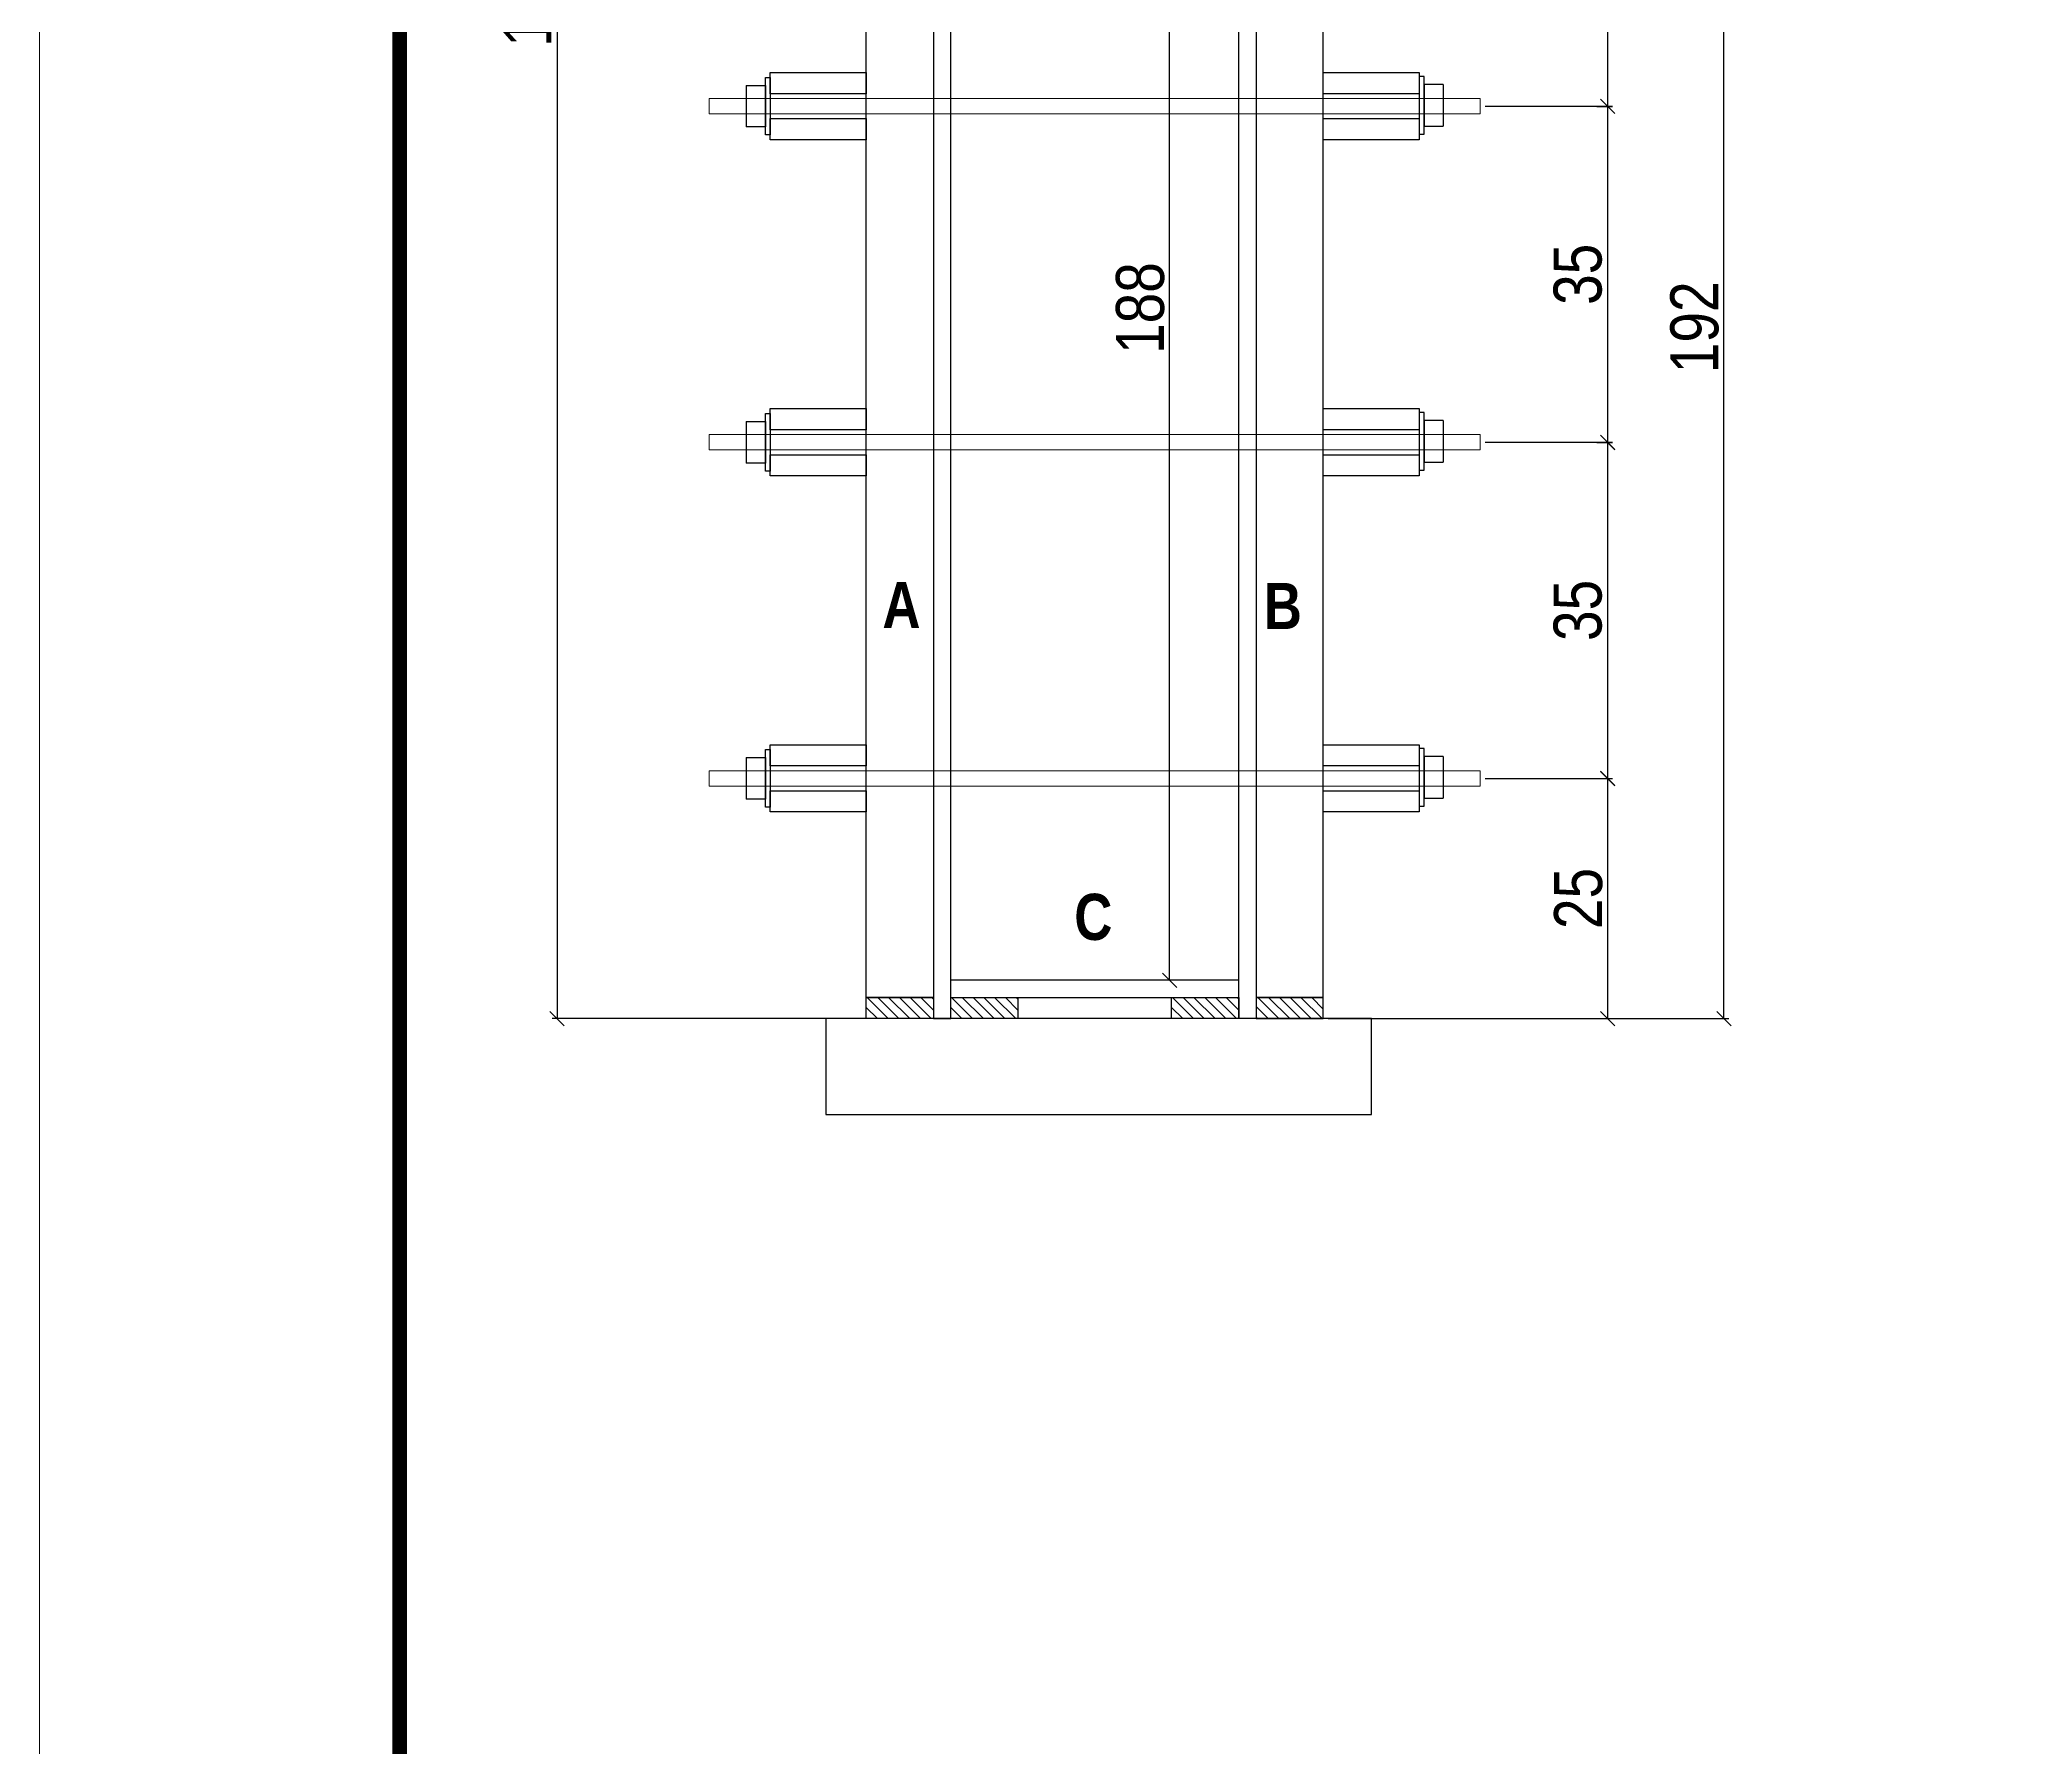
# Model space of a CAD drawing. Extents: x -3394 to 16474, y -5031 to 14397.
# Drawn here: x 4272.2 to 4684, y 1074.6 to 1430.1 of the extents above; entities that cross this region are included whole.
import ezdxf

# ---------------------------------------------------------------- set-up
doc = ezdxf.new("R2010")
doc.units = 0
doc.linetypes.add('DASHED', pattern=[0.75, 0.5, -0.25])
doc.layers.get('0').update_dxf_attribs({"linetype": 'CONTINUOUS'})
doc.layers.get('Defpoints').update_dxf_attribs({"linetype": 'CONTINUOUS'})
for name, color, linetype in [('1HACHURA MADEIRAS', 1, 'CONTINUOUS'), ('barrote', 251, 'CONTINUOUS'), ('COTA', 241, 'CONTINUOUS'), ('detalhes', 4, 'CONTINUOUS'), ('Painéis', 200, 'CONTINUOUS'), ('presilha', 1, 'CONTINUOUS'), ('SARR_2.2x7', 40, 'CONTINUOUS'), ('SARR_3.5x7', 81, 'CONTINUOUS')]:
    doc.layers.add(name, color=color, linetype=linetype)
for name, color, linetype, lineweight in [('Folhas', 255, 'CONTINUOUS', 9), ('SARRAFO DE PRESSAO', 251, 'DASHED', 9), ('SCO-___-LAJ', 2, 'CONTINUOUS', 0)]:
    doc.layers.add(name, color=color, linetype=linetype, lineweight=lineweight)
doc.styles.add('COTA TECNICA 2X', font='techl___.ttf', dxfattribs={"height": 10})
doc.styles.add('TECNICA', font='techb___.ttf', dxfattribs={"height": 10})
doc.dimstyles.new('SECAO', dxfattribs={"dimscale": 0.333333, "dimtxt": 5, "dimasz": 9, "dimexe": 3, "dimexo": 3, "dimgap": 3, "dimtad": 1, "dimdec": 1, "dimlfac": 0.5, "dimzin": 12, "dimdsep": 46, "dimtxsty": 'COTA TECNICA 2X', "dimblk1": 'OBLIQUE', "dimblk2": 'OBLIQUE', "dimsah": 1, "dimcen": 0.9, "dimclrd": 4, "dimclre": 4, "dimclrt": 240, "dimadec": 1, "dimazin": 3, "dimtfac": 1, "dimtdec": 1, "dimtmove": 0, "dimatfit": 3, "dimfxl": 1, "dimtolj": 1, "dimtzin": 12, "dimarcsym": 0})

# ---------------------------------------------------------------- blocks, each defined once
blk = doc.blocks.new('9999999999')
at = {"layer": 'Folhas'}
blk.add_lwpolyline([(98138.98, 34190.21), (99623.98, 34190.21), (99623.98, 35240.21), (98138.98, 35240.21)], close=True, dxfattribs=at)
at = {"layer": 'Folhas', "color": 30, "const_width": 3}
blk.add_lwpolyline([(98213.98, 34230.21), (99583.98, 34230.21), (99583.98, 35200.21), (98213.98, 35200.21)], close=True, dxfattribs=at)
blk = doc.blocks.new('_Oblique')
at = {"color": 0, "linetype": 'ByBlock', "lineweight": -2}
blk.add_line((-0.5, -0.5), (0.5, 0.5), dxfattribs=at)
blk = doc.blocks.new('*D1233')
at = {"layer": 'COTA', "color": 4, "lineweight": -2, "transparency": 16777216}
for p, q in [((4526.58, 1610.16), (4624.03, 1610.16)), ((4623.03, 1226.16), (4623.03, 1610.16)), ((4541.58, 1226.16), (4624.03, 1226.16))]:
    blk.add_line(p, q, dxfattribs=at)
at = {"layer": 'Defpoints', "color": 0, "transparency": 16777216}
for p in [(4525.58, 1610.16), (4623.03, 1610.16), (4540.58, 1226.16)]:
    blk.add_point(p, dxfattribs=at)
at = {"layer": 'COTA', "color": 4, "lineweight": -2, "transparency": 16777216, "xscale": 3, "yscale": 3, "zscale": 3}
for p, rotation in [((4623.03, 1610.16), 90), ((4623.03, 1226.16), 270)]:
    blk.add_blockref('_Oblique', p, dxfattribs=dict(at, rotation=rotation))
at = {"layer": 'COTA', "color": 240, "transparency": 16777216, "insert": (4616.94, 1370.16), "char_height": 10, "attachment_point": 5, "rotation": 90, "style": 'COTA TECNICA 2X'}
blk.add_mtext('\\A1;192', dxfattribs=at)
blk = doc.blocks.new('*D1234')
at = {"layer": 'COTA', "color": 4, "lineweight": -2, "transparency": 16777216}
for p, q in [((4457.38, 1610.16), (4378.99, 1610.16)), ((4379.99, 1610.16), (4379.99, 1226.16)), ((4457.38, 1226.16), (4378.99, 1226.16))]:
    blk.add_line(p, q, dxfattribs=at)
at = {"layer": 'Defpoints', "color": 0, "transparency": 16777216}
for p in [(4458.38, 1610.16), (4379.99, 1226.16), (4458.38, 1226.16)]:
    blk.add_point(p, dxfattribs=at)
at = {"layer": 'COTA', "color": 4, "lineweight": -2, "transparency": 16777216, "xscale": 3, "yscale": 3, "zscale": 3}
for p, rotation in [((4379.99, 1610.16), 90), ((4379.99, 1226.16), 270)]:
    blk.add_blockref('_Oblique', p, dxfattribs=dict(at, rotation=rotation))
at = {"layer": 'COTA', "color": 240, "transparency": 16777216, "insert": (4373.9, 1438.16), "char_height": 10, "attachment_point": 5, "rotation": 90, "style": 'COTA TECNICA 2X'}
blk.add_mtext('\\A1;192', dxfattribs=at)
blk = doc.blocks.new('*D1235')
at = {"layer": 'COTA', "color": 4, "lineweight": -2, "transparency": 16777216}
for p, q in [((4573.29, 1276.21), (4599.84, 1276.21)), ((4598.84, 1226.16), (4598.84, 1276.21)), ((4540.58, 1226.16), (4599.84, 1226.16))]:
    blk.add_line(p, q, dxfattribs=at)
at = {"layer": 'Defpoints', "color": 0, "transparency": 16777216}
for p in [(4572.29, 1276.21), (4598.84, 1276.21), (4539.58, 1226.16)]:
    blk.add_point(p, dxfattribs=at)
at = {"layer": 'COTA', "color": 4, "lineweight": -2, "transparency": 16777216, "xscale": 3, "yscale": 3, "zscale": 3}
for p, rotation in [((4598.84, 1276.21), 90), ((4598.84, 1226.16), 270)]:
    blk.add_blockref('_Oblique', p, dxfattribs=dict(at, rotation=rotation))
at = {"layer": 'COTA', "color": 240, "transparency": 16777216, "insert": (4592.73, 1251.19), "char_height": 10, "attachment_point": 5, "rotation": 90, "style": 'COTA TECNICA 2X'}
blk.add_mtext('\\A1;25', dxfattribs=at)
blk = doc.blocks.new('*D1236')
at = {"layer": 'COTA', "color": 4, "lineweight": -2, "transparency": 16777216}
for p, q in [((4573.29, 1346.21), (4599.84, 1346.21)), ((4598.84, 1276.16), (4598.84, 1346.21)), ((4596.53, 1276.16), (4599.84, 1276.16))]:
    blk.add_line(p, q, dxfattribs=at)
at = {"layer": 'Defpoints', "color": 0, "transparency": 16777216}
for p in [(4572.29, 1346.21), (4598.84, 1346.21), (4595.53, 1276.16)]:
    blk.add_point(p, dxfattribs=at)
at = {"layer": 'COTA', "color": 4, "lineweight": -2, "transparency": 16777216, "xscale": 3, "yscale": 3, "zscale": 3}
for p, rotation in [((4598.84, 1346.21), 90), ((4598.84, 1276.16), 270)]:
    blk.add_blockref('_Oblique', p, dxfattribs=dict(at, rotation=rotation))
at = {"layer": 'COTA', "color": 240, "transparency": 16777216, "insert": (4592.62, 1311.19), "char_height": 10, "attachment_point": 5, "rotation": 90, "style": 'COTA TECNICA 2X'}
blk.add_mtext('\\A1;35', dxfattribs=at)
blk = doc.blocks.new('*D1238')
at = {"layer": 'COTA', "color": 4, "lineweight": -2, "transparency": 16777216}
for p, q in [((4573.29, 1416.21), (4599.84, 1416.21)), ((4598.84, 1346.16), (4598.84, 1416.21)), ((4596.53, 1346.16), (4599.84, 1346.16))]:
    blk.add_line(p, q, dxfattribs=at)
at = {"layer": 'Defpoints', "color": 0, "transparency": 16777216}
for p in [(4572.29, 1416.21), (4598.84, 1416.21), (4595.53, 1346.16)]:
    blk.add_point(p, dxfattribs=at)
at = {"layer": 'COTA', "color": 4, "lineweight": -2, "transparency": 16777216, "xscale": 3, "yscale": 3, "zscale": 3}
for p, rotation in [((4598.84, 1416.21), 90), ((4598.84, 1346.16), 270)]:
    blk.add_blockref('_Oblique', p, dxfattribs=dict(at, rotation=rotation))
at = {"layer": 'COTA', "color": 240, "transparency": 16777216, "insert": (4592.62, 1381.19), "char_height": 10, "attachment_point": 5, "rotation": 90, "style": 'COTA TECNICA 2X'}
blk.add_mtext('\\A1;35', dxfattribs=at)
blk = doc.blocks.new('*D1239')
at = {"layer": 'COTA', "color": 4, "lineweight": -2, "transparency": 16777216}
for p, q in [((4573.29, 1486.21), (4599.84, 1486.21)), ((4598.84, 1416.16), (4598.84, 1486.21)), ((4596.53, 1416.16), (4599.84, 1416.16))]:
    blk.add_line(p, q, dxfattribs=at)
at = {"layer": 'Defpoints', "color": 0, "transparency": 16777216}
for p in [(4572.29, 1486.21), (4598.84, 1486.21), (4595.53, 1416.16)]:
    blk.add_point(p, dxfattribs=at)
at = {"layer": 'COTA', "color": 4, "lineweight": -2, "transparency": 16777216, "xscale": 3, "yscale": 3, "zscale": 3}
for p, rotation in [((4598.84, 1486.21), 90), ((4598.84, 1416.16), 270)]:
    blk.add_blockref('_Oblique', p, dxfattribs=dict(at, rotation=rotation))
at = {"layer": 'COTA', "color": 240, "transparency": 16777216, "insert": (4592.62, 1451.19), "char_height": 10, "attachment_point": 5, "rotation": 90, "style": 'COTA TECNICA 2X'}
blk.add_mtext('\\A1;35', dxfattribs=at)
blk = doc.blocks.new('*D1231')
at = {"layer": 'COTA', "color": 4, "lineweight": -2, "transparency": 16777216}
for p, q in [((4520.98, 1610.16), (4506.58, 1610.16)), ((4507.58, 1234.16), (4507.58, 1610.16)), ((4520.98, 1234.16), (4506.58, 1234.16))]:
    blk.add_line(p, q, dxfattribs=at)
at = {"layer": 'Defpoints', "color": 0, "transparency": 16777216}
for p in [(4507.58, 1610.16), (4521.98, 1610.16), (4521.98, 1234.16)]:
    blk.add_point(p, dxfattribs=at)
at = {"layer": 'COTA', "color": 4, "lineweight": -2, "transparency": 16777216, "xscale": 3, "yscale": 3, "zscale": 3}
for p, rotation in [((4507.58, 1610.16), 90), ((4507.58, 1234.16), 270)]:
    blk.add_blockref('_Oblique', p, dxfattribs=dict(at, rotation=rotation))
at = {"layer": 'COTA', "color": 240, "transparency": 16777216, "insert": (4501.48, 1374.16), "char_height": 10, "attachment_point": 5, "rotation": 90, "style": 'COTA TECNICA 2X'}
blk.add_mtext('\\A1;188', dxfattribs=at)

msp = doc.modelspace()

# ---------------------------------------------------------------- hatches: boundary and pattern name
at = {"layer": 'SARR_2.2x7'}
h = msp.add_hatch(dxfattribs=at)
h.set_pattern_fill('ANSI31', color=256, scale=0.5, angle=90)
h.set_pattern_definition([(135, (38259.775, -121918.0056), (-1.122532015, -1.122532015), [])])
h.paths.add_polyline_path([(4458.38, 1226.16), (4458.38, 1230.56), (4444.38, 1230.56), (4444.38, 1226.16)])
h = msp.add_hatch(dxfattribs=at)
h.set_pattern_fill('ANSI31', color=256, scale=0.5, angle=90)
h.set_pattern_definition([(135, (38277.375, -121918.0056), (-1.122532015, -1.122532015), [])])
h.paths.add_polyline_path([(4475.98, 1226.16), (4475.98, 1230.56), (4461.98, 1230.56), (4461.98, 1226.16)])
h = msp.add_hatch(dxfattribs=at)
h.set_pattern_fill('ANSI31', color=256, scale=0.5, angle=90)
h.set_pattern_definition([(135, (38323.375, -121918.0056), (-1.122532015, -1.122532015), [])])
h.paths.add_polyline_path([(4521.98, 1226.16), (4521.98, 1230.56), (4507.98, 1230.56), (4507.98, 1226.16)])
h = msp.add_hatch(dxfattribs=at)
h.set_pattern_fill('ANSI31', color=256, scale=0.5, angle=90)
h.set_pattern_definition([(135, (38291.775, -121918.0056), (-1.122532015, -1.122532015), [])])
h.paths.add_polyline_path([(4539.58, 1226.16), (4539.58, 1230.56), (4525.58, 1230.56), (4525.58, 1226.16)])

# ---------------------------------------------------------------- linework, layer by layer
at = {"layer": '1HACHURA MADEIRAS', "elevation": 0}
for points in [[(4424.38, 1423.22), (4444.38, 1423.22), (4444.38, 1418.82), (4424.38, 1418.82)], [(4539.58, 1423.22), (4559.58, 1423.22), (4559.58, 1418.82), (4539.58, 1418.82)], [(4424.38, 1413.62), (4444.38, 1413.62), (4444.38, 1409.22), (4424.38, 1409.22)], [(4539.58, 1413.62), (4559.58, 1413.62), (4559.58, 1409.22), (4539.58, 1409.22)], [(4424.38, 1353.22), (4444.38, 1353.22), (4444.38, 1348.82), (4424.38, 1348.82)], [(4539.58, 1353.22), (4559.58, 1353.22), (4559.58, 1348.82), (4539.58, 1348.82)], [(4424.38, 1343.62), (4444.38, 1343.62), (4444.38, 1339.22), (4424.38, 1339.22)], [(4539.58, 1343.62), (4559.58, 1343.62), (4559.58, 1339.22), (4539.58, 1339.22)], [(4424.38, 1283.22), (4444.38, 1283.22), (4444.38, 1278.82), (4424.38, 1278.82)], [(4539.58, 1283.22), (4559.58, 1283.22), (4559.58, 1278.82), (4539.58, 1278.82)], [(4424.38, 1273.62), (4444.38, 1273.62), (4444.38, 1269.22), (4424.38, 1269.22)], [(4539.58, 1273.62), (4559.58, 1273.62), (4559.58, 1269.22), (4539.58, 1269.22)]]:
    msp.add_lwpolyline(points, close=True, dxfattribs=at)
at = {"layer": 'barrote', "elevation": 0}
msp.add_lwpolyline([(4436, 1206.16), (4549.6, 1206.16), (4549.6, 1226.16), (4436, 1226.16)], close=True, dxfattribs=at)
at = {"layer": 'Painéis', "linetype": 'Continuous'}
msp.add_line((4461.98, 1226.16), (4461.98, 1230.16), dxfattribs=at)
at = {"layer": 'Painéis', "linetype": 'Continuous', "elevation": 0}
for points in [[(4458.38, 1610.16), (4458.38, 1226.16), (4461.98, 1226.16), (4461.98, 1610.16)], [(4525.58, 1610.16), (4525.58, 1226.16), (4521.98, 1226.16), (4521.98, 1610.16)]]:
    msp.add_lwpolyline(points, close=True, dxfattribs=at)
at = {"layer": 'Painéis', "linetype": 'Continuous'}
msp.add_lwpolyline([(4461.98, 1230.56), (4521.98, 1230.56), (4521.98, 1234.16), (4461.98, 1234.16)], dxfattribs=at)
at = {"layer": 'presilha'}
for p, q in [((4423.38, 1422.22), (4424.38, 1422.22)), ((4423.38, 1410.22), (4423.38, 1422.22)), ((4424.38, 1422.22), (4424.38, 1410.22)), ((4560.58, 1422.41), (4559.58, 1422.41)), ((4559.58, 1422.41), (4559.58, 1410.41)), ((4560.58, 1410.41), (4560.58, 1422.41)), ((4564.58, 1420.74), (4560.58, 1420.74)), ((4560.58, 1420.74), (4560.58, 1412.08)), ((4564.58, 1420.74), (4564.58, 1412.08)), ((4419.38, 1420.55), (4423.38, 1420.55)), ((4419.38, 1420.55), (4419.38, 1411.89)), ((4423.38, 1420.55), (4423.38, 1411.89)), ((4423.38, 1411.89), (4419.38, 1411.89)), ((4424.38, 1410.22), (4423.38, 1410.22)), ((4559.58, 1410.41), (4560.58, 1410.41)), ((4560.58, 1412.08), (4564.58, 1412.08)), ((4423.38, 1352.22), (4424.38, 1352.22)), ((4423.38, 1340.22), (4423.38, 1352.22)), ((4424.38, 1352.22), (4424.38, 1340.22)), ((4560.58, 1352.41), (4559.58, 1352.41)), ((4559.58, 1352.41), (4559.58, 1340.41)), ((4560.58, 1340.41), (4560.58, 1352.41)), ((4564.58, 1350.74), (4560.58, 1350.74)), ((4560.58, 1350.74), (4560.58, 1342.08)), ((4564.58, 1350.74), (4564.58, 1342.08)), ((4419.38, 1350.55), (4423.38, 1350.55)), ((4419.38, 1350.55), (4419.38, 1341.89)), ((4423.38, 1350.55), (4423.38, 1341.89)), ((4423.38, 1341.89), (4419.38, 1341.89)), ((4424.38, 1340.22), (4423.38, 1340.22)), ((4559.58, 1340.41), (4560.58, 1340.41)), ((4560.58, 1342.08), (4564.58, 1342.08)), ((4423.38, 1282.22), (4424.38, 1282.22)), ((4423.38, 1270.22), (4423.38, 1282.22)), ((4424.38, 1282.22), (4424.38, 1270.22)), ((4560.58, 1282.41), (4559.58, 1282.41)), ((4559.58, 1282.41), (4559.58, 1270.41)), ((4560.58, 1270.41), (4560.58, 1282.41)), ((4564.58, 1280.74), (4560.58, 1280.74)), ((4560.58, 1280.74), (4560.58, 1272.08)), ((4564.58, 1280.74), (4564.58, 1272.08)), ((4419.38, 1280.55), (4423.38, 1280.55)), ((4419.38, 1280.55), (4419.38, 1271.89)), ((4423.38, 1280.55), (4423.38, 1271.89)), ((4423.38, 1271.89), (4419.38, 1271.89)), ((4424.38, 1270.22), (4423.38, 1270.22)), ((4559.58, 1270.41), (4560.58, 1270.41)), ((4560.58, 1272.08), (4564.58, 1272.08))]:
    msp.add_line(p, q, dxfattribs=at)
at = {"layer": 'SARR_2.2x7', "elevation": 0}
for points in [[(4458.38, 1226.16), (4444.38, 1226.16), (4444.38, 1230.56), (4458.38, 1230.56)], [(4475.98, 1226.16), (4461.98, 1226.16), (4461.98, 1230.56), (4475.98, 1230.56)], [(4525.58, 1226.16), (4539.58, 1226.16), (4539.58, 1230.56), (4525.58, 1230.56)]]:
    msp.add_lwpolyline(points, close=True, dxfattribs=at)
at = {"layer": 'SARR_2.2x7'}
msp.add_lwpolyline([(4521.98, 1226.16), (4507.98, 1226.16), (4507.98, 1230.56), (4521.98, 1230.56)], close=True, dxfattribs=at)
at = {"layer": 'SARR_3.5x7', "elevation": 0}
for points in [[(4444.38, 1605.76), (4458.38, 1605.76), (4458.38, 1230.56), (4444.38, 1230.56)], [(4539.58, 1605.76), (4525.58, 1605.76), (4525.58, 1230.56), (4539.58, 1230.56)]]:
    msp.add_lwpolyline(points, close=True, dxfattribs=at)
at = {"layer": 'SCO-___-LAJ', "color": 1, "elevation": 0}
for points in [[(4572.29, 1417.81), (4411.68, 1417.81), (4411.68, 1414.61), (4572.29, 1414.61)], [(4572.29, 1347.81), (4411.68, 1347.81), (4411.68, 1344.61), (4572.29, 1344.61)], [(4572.29, 1277.81), (4411.68, 1277.81), (4411.68, 1274.61), (4572.29, 1274.61)]]:
    msp.add_lwpolyline(points, close=True, dxfattribs=at)

# ---------------------------------------------------------------- block references
at = {"layer": 'SARRAFO DE PRESSAO', "color": 6, "linetype": 'ByBlock'}
msp.add_blockref('9999999999', (-93866.77, -33477.98), dxfattribs=at)

# ---------------------------------------------------------------- texts
at = {"layer": 'detalhes', "style": 'TECNICA'}
for s, p in [('A', (4447.76, 1307.52)), ('B', (4527.2, 1307.31)), ('C', (4487.72, 1242.56))]:
    msp.add_text(s, height=9.6, dxfattribs=at).set_placement(p)

# ---------------------------------------------------------------- dimensions: what is measured, and where the dimension line sits
at = {"layer": 'COTA'}
for base, p1, p2, picture, middle in [((4379.99, 1226.16), (4458.38, 1610.16), (4458.38, 1226.16), '*D1234', (4379.99, 1438.16)), ((4507.58, 1610.16), (4521.98, 1234.16), (4521.98, 1610.16), '*D1231', (4507.58, 1374.16)), ((4623.03, 1610.16), (4540.58, 1226.16), (4525.58, 1610.16), '*D1233', (4623.03, 1370.16))]:
    dim = msp.add_linear_dim(base=base, p1=p1, p2=p2, angle=90, dimstyle='SECAO', dxfattribs=at)
    dim.commit()
    dim.dimension.update_dxf_attribs({"geometry": picture, "text_midpoint": middle, "dimtype": 160})
for base, p1, p2, picture, middle in [((4598.84, 1486.21), (4595.53, 1416.16), (4572.29, 1486.21), '*D1239', (4592.62, 1451.19)), ((4598.84, 1416.21), (4595.53, 1346.16), (4572.29, 1416.21), '*D1238', (4592.62, 1381.19)), ((4598.84, 1346.21), (4595.53, 1276.16), (4572.29, 1346.21), '*D1236', (4592.62, 1311.19)), ((4598.84, 1276.21), (4539.58, 1226.16), (4572.29, 1276.21), '*D1235', (4592.73, 1251.19))]:
    dim = msp.add_linear_dim(base=base, p1=p1, p2=p2, angle=90, dimstyle='SECAO', dxfattribs=at)
    dim.commit()
    dim.dimension.update_dxf_attribs({"geometry": picture, "text_midpoint": middle})

doc.saveas('drawing.dxf')
